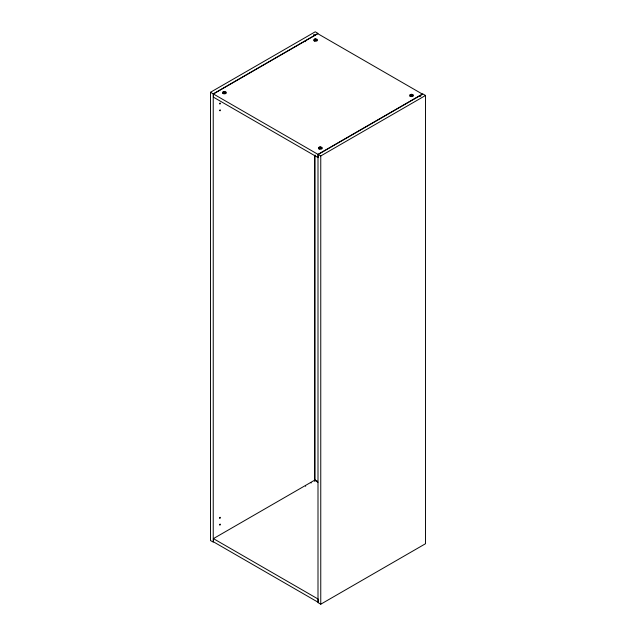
<?xml version="1.0" encoding="UTF-8"?>
<svg xmlns="http://www.w3.org/2000/svg" width="636" height="636" viewBox="0 0 636 636"><rect width="100%" height="100%" fill="white"/><g stroke="black" fill="none" stroke-linecap="round" stroke-linejoin="round"><path stroke-width="0.95" d="M210.476 92.284L315.241 31.8L318 33.39L213.235 93.882L210.476 92.284L210.476 540.528L213.235 542.118L213.235 93.882M213.418 93.985L317.817 33.708L422.582 94.2L318.183 154.469L318.183 157.656L213.418 97.165L213.418 93.985L320.759 155.955L425.524 95.472L425.524 543.716L320.759 604.2L318 602.61L318 154.365L422.765 93.882L425.524 95.472M213.418 538.62L318.183 599.104L318.183 602.292L213.418 541.8L213.418 538.62L315.249 479.83M314.327 39.225L315.742 38.955M223.164 91.862L224.58 91.584M410.276 94.621L411.691 94.343M319.105 147.25L320.528 146.98M314.136 40.815L314.518 41.014A1.956 1.129 0 0 0 317.563 40.155A1.956 1.129 0 0 0 314.756 39.066A1.956 1.129 0 0 0 314.518 41.014M410.077 96.211L410.466 96.402A1.956 1.129 0 0 0 413.503 95.551A1.956 1.129 0 0 0 410.697 94.454A1.956 1.129 0 0 0 410.466 96.402M222.974 93.452L223.355 93.643A1.956 1.129 0 0 0 226.392 92.792A1.956 1.129 0 0 0 223.586 91.695A1.956 1.129 0 0 0 223.355 93.643M318.914 148.848L319.296 149.039A1.956 1.129 0 0 0 322.341 148.18A1.956 1.129 0 0 0 319.534 147.091A1.956 1.129 0 0 0 319.296 149.039M315.059 35.091L313.588 34.877L314.51 35.409M419.824 95.575L420.746 96.108L419.275 95.893M315.917 480.434L317.634 481.428M314.51 480.26L317.944 482.239M320.759 155.955L320.759 604.2M315.059 155.081L315.059 480.355M314.51 155.399L314.51 481.317M305.32 41.666A1.041 0.604 -60 0 1 305.685 41.571M305.511 486.222A1.041 0.604 -60 0 1 305.685 486.206M311.044 483.01A1.041 0.604 -60 0 1 311.243 482.883M219.579 103.7C220.477 105.147 220.652 101.482 219.579 103.7M219.579 110.497C220.477 111.936 220.652 108.271 219.579 110.497M219.579 517.99C220.477 519.429 220.652 515.764 219.579 517.99M219.579 524.78C220.477 526.226 220.652 522.553 219.579 524.78M223.8 92.125L223.435 92.339L224.079 92.713L223.435 93.087L225.462 93.087L224.81 92.713L225.462 92.339L225.088 92.125L223.8 92.125M314.963 39.496L314.963 40.664L316.625 40.45L315.981 40.076L316.625 39.702L314.963 39.496M319.741 147.52L319.375 147.735L320.019 148.101L319.375 148.474L321.403 148.474L320.759 148.101L321.403 147.735L319.741 147.52M410.912 94.883L410.538 95.098L411.19 95.472L410.538 95.845L412.565 95.845L411.921 95.472L412.565 95.098L410.912 94.883"/></g></svg>
